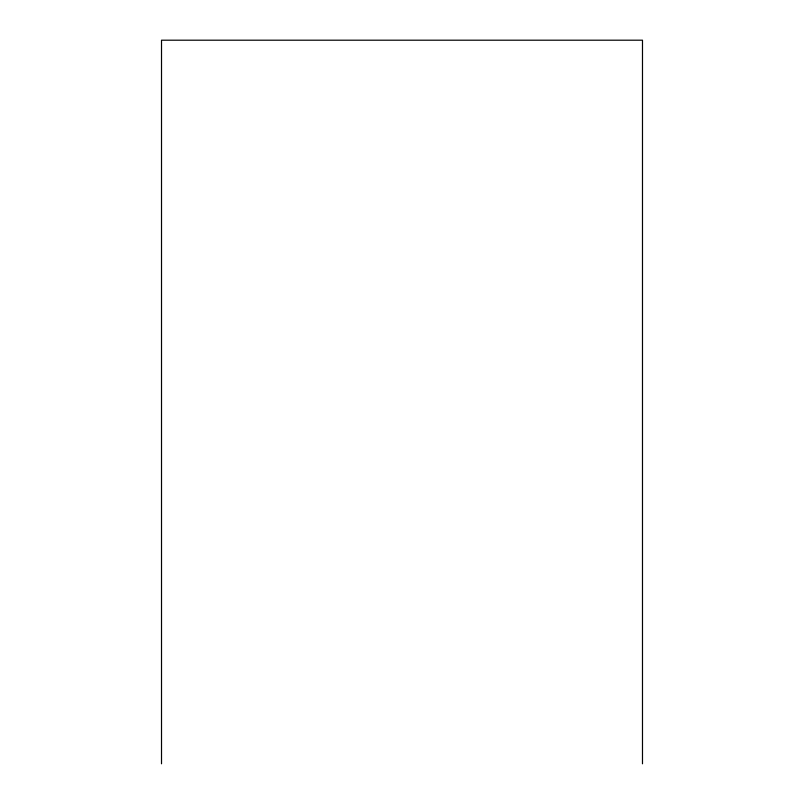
<?xml version="1.0" encoding="UTF-8"?>
<svg xmlns="http://www.w3.org/2000/svg" width="804" height="804" viewBox="0 0 804 804"><rect width="100%" height="100%" fill="white"/><g stroke="black" fill="none" stroke-linecap="round" stroke-linejoin="round"><path stroke-width="1.21" d="M642.486 763.8L642.486 40.2L161.514 40.2L161.514 763.8"/></g></svg>
